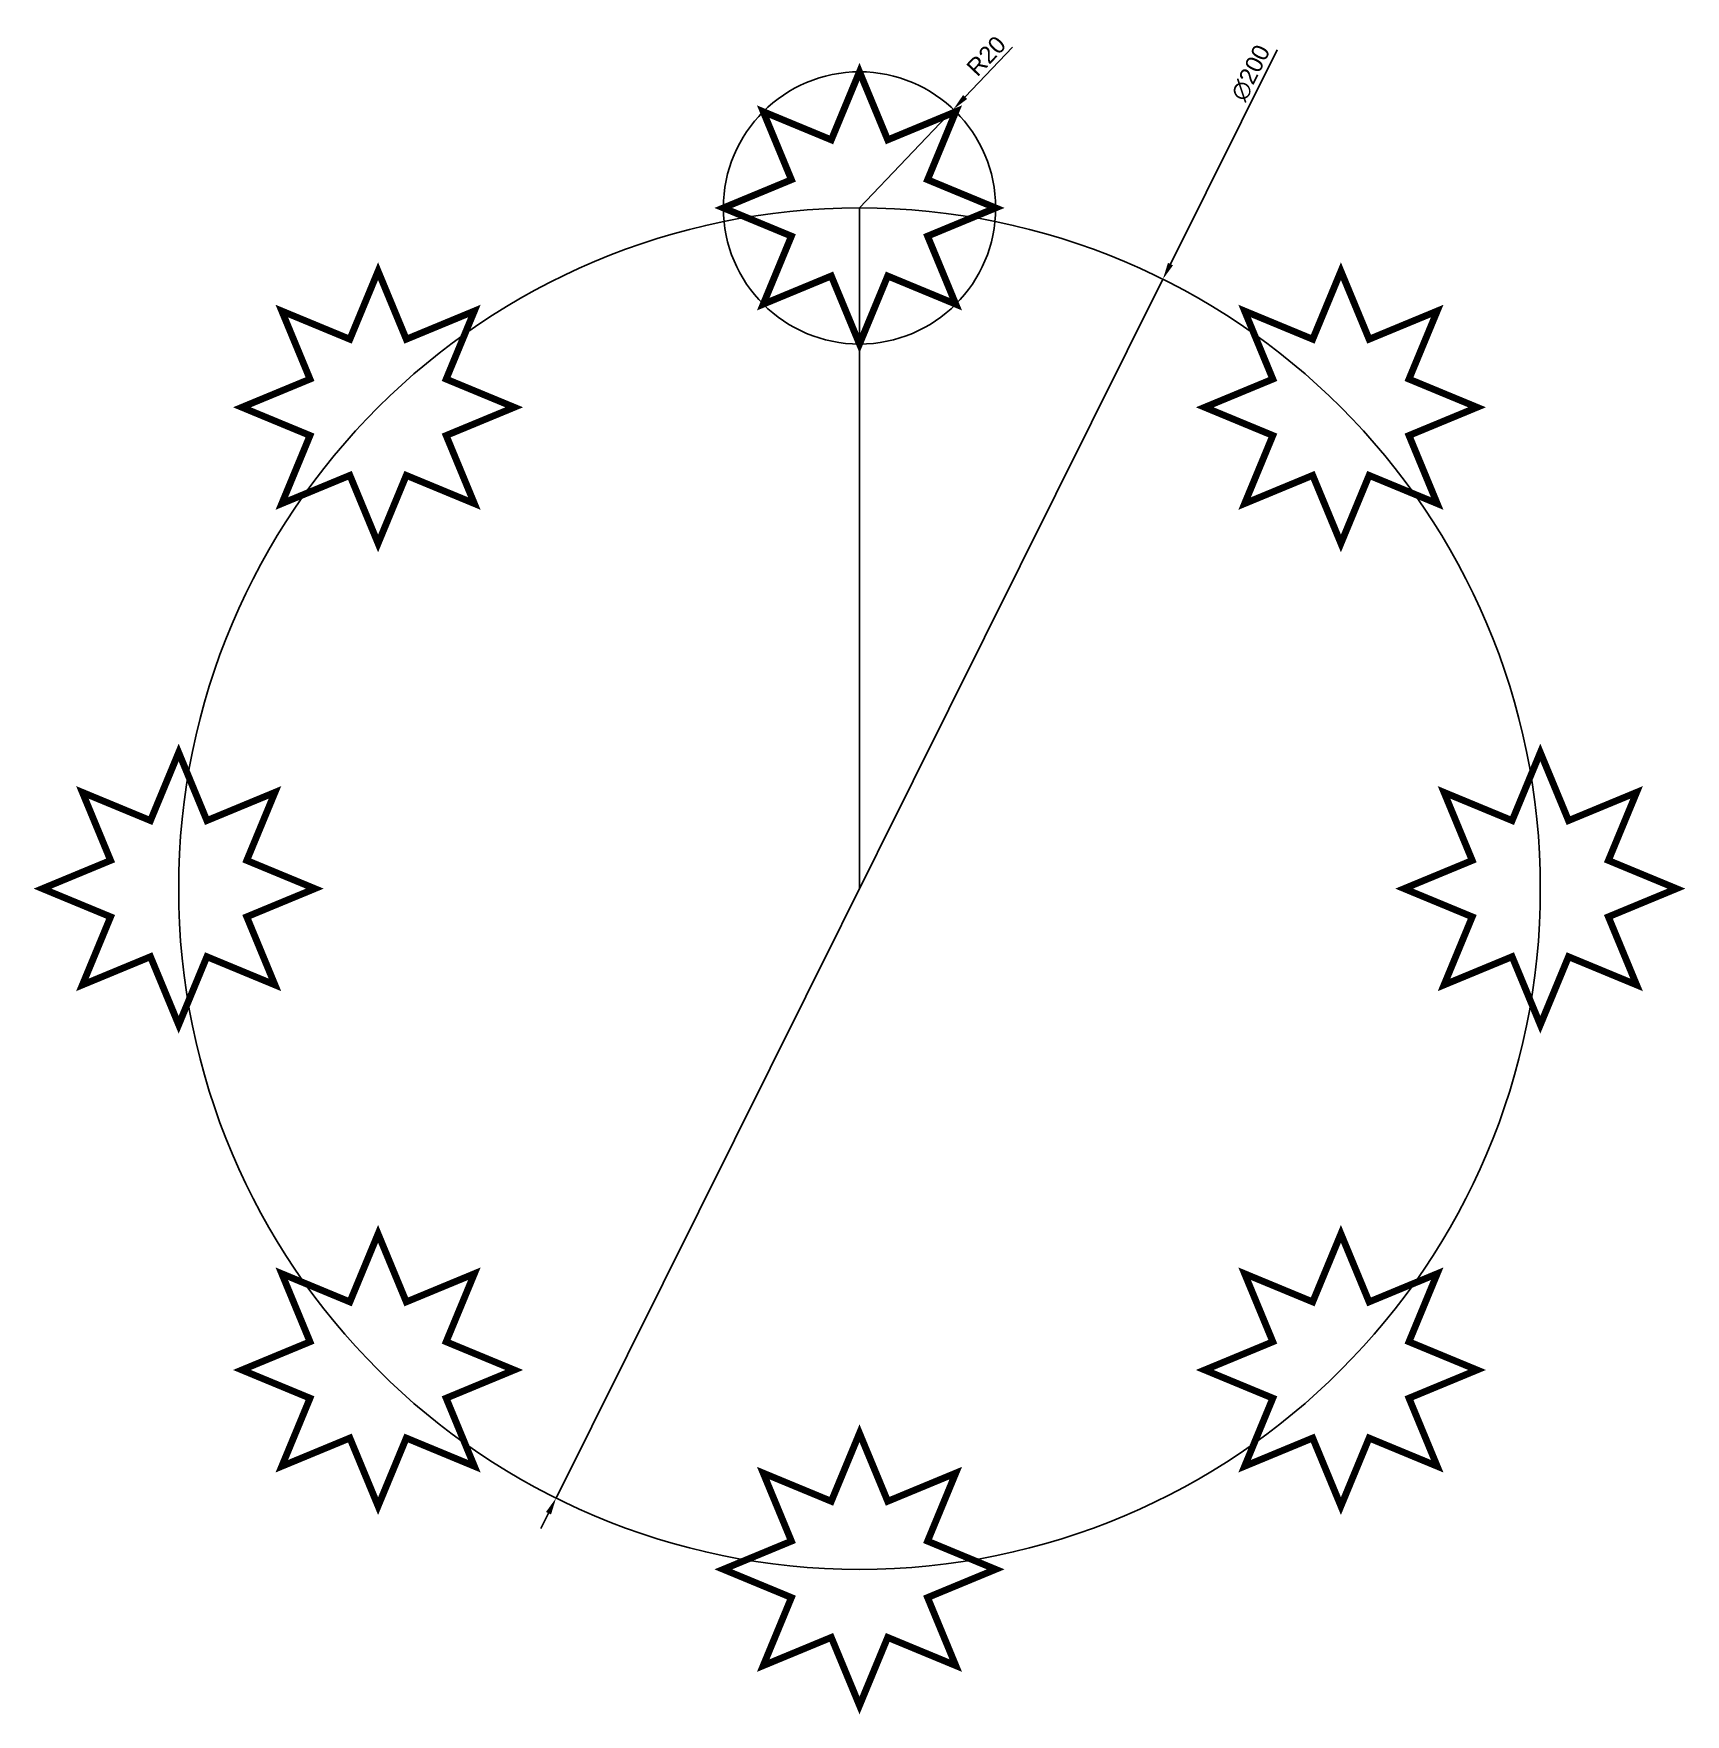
# Model space of a CAD drawing. Header units: millimetres. Extents: x -121 to 121, y -121 to 126.
import ezdxf

# ---------------------------------------------------------------- set-up
doc = ezdxf.new("R2010")
doc.units = ezdxf.units.MM
doc.layers.add('cotas', color=253, linetype='Continuous')
doc.styles.get("Standard").update_dxf_attribs({"font": 'ARIAL.TTF'})
doc.dimstyles.new('ISO-25', dxfattribs={"dimtxt": 2.5, "dimasz": 2.5, "dimexe": 1.25, "dimexo": 0.625, "dimtad": 1, "dimtxsty": 'Standard', "dimcen": 2.5, "dimadec": 0, "dimazin": 0, "dimtfac": 1, "dimtmove": 0, "dimatfit": 3, "dimfxl": 1, "dimarcsym": 0})

# ---------------------------------------------------------------- blocks, each defined once
blk = doc.blocks.new('*D2')
at = {"layer": 'cotas', "color": 0, "lineweight": -2}
for p, q in [((22.49, 123.62), (15.51, 116.3)), ((0, 100), (13.79, 114.49))]:
    blk.add_line(p, q, dxfattribs=at)
at = {"layer": 'cotas', "color": 0}
blk.add_solid([(15.21, 116.58), (15.82, 116.01), (13.79, 114.49)], dxfattribs=at)
at = {"layer": 'Defpoints', "color": 0}
for p in [(13.79, 114.49), (0, 100)]:
    blk.add_point(p, dxfattribs=at)
at = {"layer": 'cotas', "color": 0, "insert": (18.62, 122.32), "char_height": 2.5, "attachment_point": 5, "rotation": 46.4101}
blk.add_mtext('R20', dxfattribs=at)
blk = doc.blocks.new('*D3')
at = {"layer": 'cotas', "color": 0, "lineweight": -2}
for p, q in [((61.33, 123.21), (45.68, 91.76)), ((-44.56, -89.52), (44.56, 89.52)), ((-45.68, -91.76), (-46.79, -94))]:
    blk.add_line(p, q, dxfattribs=at)
at = {"layer": 'cotas', "color": 0}
for points in [[(45.31, 91.94), (46.05, 91.57), (44.56, 89.52)], [(-46.05, -91.57), (-45.31, -91.94), (-44.56, -89.52)]]:
    blk.add_solid(points, dxfattribs=at)
at = {"layer": 'Defpoints', "color": 0}
for p in [(44.56, 89.52), (-44.56, -89.52)]:
    blk.add_point(p, dxfattribs=at)
at = {"layer": 'cotas', "color": 0, "insert": (57.46, 119.84), "char_height": 2.5, "attachment_point": 5, "rotation": 63.5352}
blk.add_mtext('∅200', dxfattribs=at)

msp = doc.modelspace()

# ---------------------------------------------------------------- linework, layer by layer
msp.add_line((0, 0), (0, 100))
at = {"const_width": 1}
for points in [[(14.142, 114.142), (4.142, 110), (0, 120), (-4.142, 110), (-14.142, 114.142), (-10, 104.142), (-20, 100), (-10, 95.858), (-14.142, 85.858), (-4.142, 90), (0, 80), (4.142, 90), (14.142, 85.858), (10, 95.858), (20, 100), (10, 104.142), (14.142, 114.142), (4.142, 110), (0, 120)], [(-70.711, 90.711), (-74.853, 80.711), (-84.853, 84.853), (-80.711, 74.853), (-90.711, 70.711), (-80.711, 66.569), (-84.853, 56.569), (-74.853, 60.711), (-70.711, 50.711), (-66.569, 60.711), (-56.569, 56.569), (-60.711, 66.569), (-50.711, 70.711), (-60.711, 74.853), (-56.569, 84.853), (-66.569, 80.711), (-70.711, 90.711), (-74.853, 80.711), (-84.853, 84.853)], [(90.711, 70.711), (80.711, 74.853), (84.853, 84.853), (74.853, 80.711), (70.711, 90.711), (66.569, 80.711), (56.569, 84.853), (60.711, 74.853), (50.711, 70.711), (60.711, 66.569), (56.569, 56.569), (66.569, 60.711), (70.711, 50.711), (74.853, 60.711), (84.853, 56.569), (80.711, 66.569), (90.711, 70.711), (80.711, 74.853), (84.853, 84.853)], [(-114.142, 14.142), (-110, 4.142), (-120, 0), (-110, -4.142), (-114.142, -14.142), (-104.142, -10), (-100, -20), (-95.858, -10), (-85.858, -14.142), (-90, -4.142), (-80, 0), (-90, 4.142), (-85.858, 14.142), (-95.858, 10), (-100, 20), (-104.142, 10), (-114.142, 14.142), (-110, 4.142), (-120, 0)], [(114.142, -14.142), (110, -4.142), (120, 0), (110, 4.142), (114.142, 14.142), (104.142, 10), (100, 20), (95.858, 10), (85.858, 14.142), (90, 4.142), (80, 0), (90, -4.142), (85.858, -14.142), (95.858, -10), (100, -20), (104.142, -10), (114.142, -14.142), (110, -4.142), (120, 0)], [(-90.711, -70.711), (-80.711, -74.853), (-84.853, -84.853), (-74.853, -80.711), (-70.711, -90.711), (-66.569, -80.711), (-56.569, -84.853), (-60.711, -74.853), (-50.711, -70.711), (-60.711, -66.569), (-56.569, -56.569), (-66.569, -60.711), (-70.711, -50.711), (-74.853, -60.711), (-84.853, -56.569), (-80.711, -66.569), (-90.711, -70.711), (-80.711, -74.853), (-84.853, -84.853)], [(70.711, -90.711), (74.853, -80.711), (84.853, -84.853), (80.711, -74.853), (90.711, -70.711), (80.711, -66.569), (84.853, -56.569), (74.853, -60.711), (70.711, -50.711), (66.569, -60.711), (56.569, -56.569), (60.711, -66.569), (50.711, -70.711), (60.711, -74.853), (56.569, -84.853), (66.569, -80.711), (70.711, -90.711), (74.853, -80.711), (84.853, -84.853)], [(-14.142, -114.142), (-4.142, -110), (0, -120), (4.142, -110), (14.142, -114.142), (10, -104.142), (20, -100), (10, -95.858), (14.142, -85.858), (4.142, -90), (0, -80), (-4.142, -90), (-14.142, -85.858), (-10, -95.858), (-20, -100), (-10, -104.142), (-14.142, -114.142), (-4.142, -110), (0, -120)]]:
    msp.add_lwpolyline(points, dxfattribs=at)
for centre, radius in [((0, 100), 20), ((0, 0), 100)]:
    msp.add_circle(centre, radius)

# ---------------------------------------------------------------- dimensions: what is measured, and where the dimension line sits
at = {"layer": 'cotas'}
dim = msp.add_diameter_dim_2p(p1=(-44.565, -89.521), p2=(44.565, 89.521), dimstyle='ISO-25', dxfattribs=at)
dim.commit()
dim.dimension.update_dxf_attribs({"geometry": '*D3', "text_midpoint": (59.221, 118.962), "dimtype": 163})
dim = msp.add_radius_dim(center=(0, 100), mpoint=(13.79, 114.486), dimstyle='ISO-25', dxfattribs=at)
dim.commit()
dim.dimension.update_dxf_attribs({"geometry": '*D2', "text_midpoint": (20, 121.009), "dimtype": 164})

doc.saveas('drawing.dxf')
